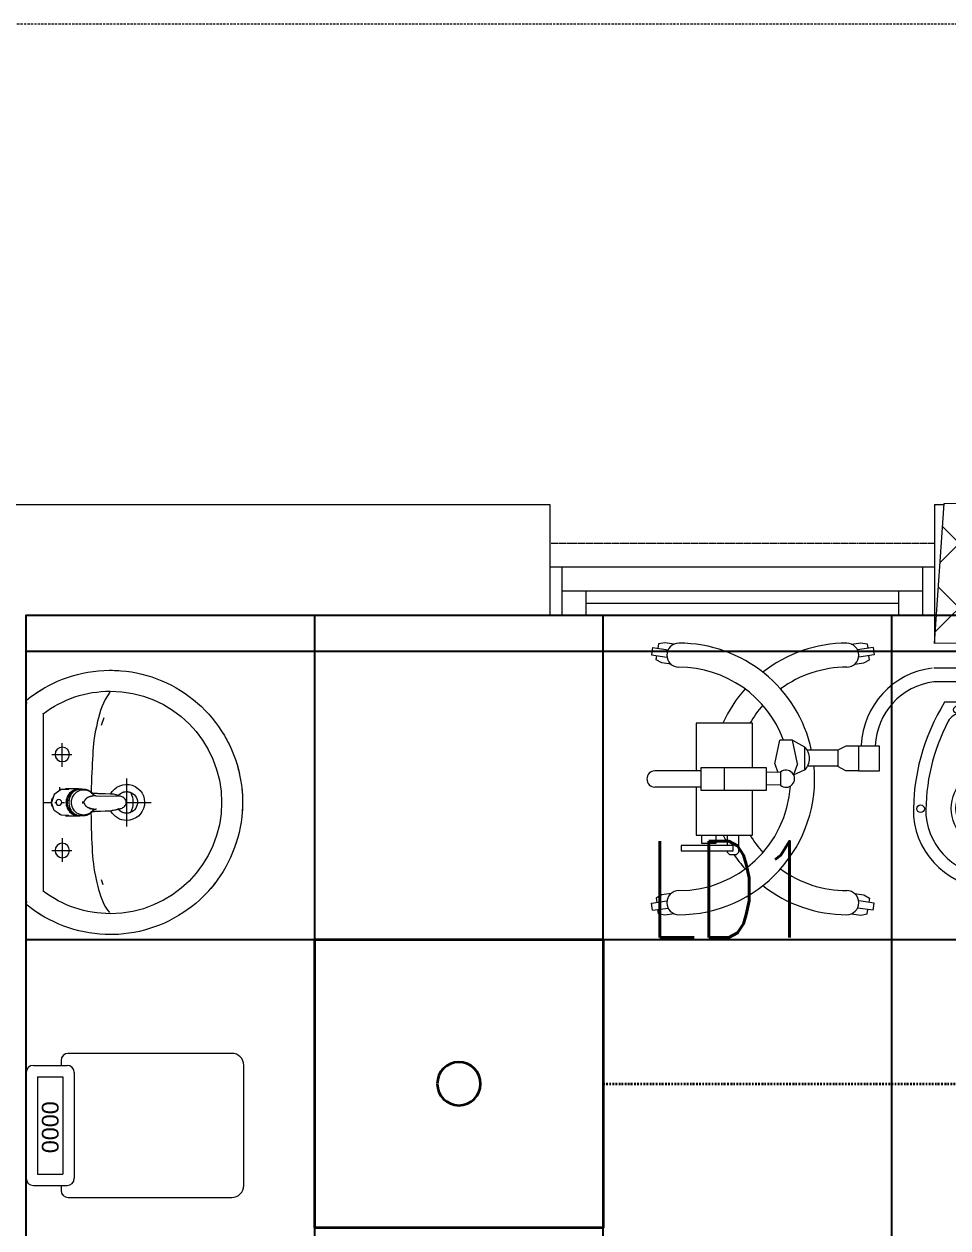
# Model space of a CAD drawing. Extents: x -12260 to 184725, y -29287 to 19916.
# Drawn here: x 39472 to 41393, y 7335 to 9840 of the extents above; entities that cross this region are included whole.
import ezdxf
from ezdxf.enums import TextEntityAlignment as Align

# ---------------------------------------------------------------- set-up
doc = ezdxf.new("R2010")
doc.units = 0
doc.header["$LTSCALE"] = 0.25
doc.linetypes.add('01-First Floor-FUR$0$HIDDEN', pattern=[9.525, 6.35, -3.175])
doc.linetypes.add('DASHDOT', pattern=[25.4, 12.7, -6.35, 0, -6.35])
for name, color, linetype, lineweight in [('01-First Floor-FUR$0$Aluminum', 251, 'Continuous', 5), ('01-First Floor-FUR$0$C-HYDR-CTCH', 251, 'Continuous', 5), ('01-First Floor-FUR$0$Hatch', 252, 'Continuous', 5), ('01-First Floor-FUR$0$LOADING', 253, 'Continuous', 5), ('01-First Floor-FUR$0$P-SANR-FIXT', 6, 'Continuous', 18), ('01-First Floor-FUR$0$P-SANR-FIXT-1', 6, 'Continuous', 13), ('01-First Floor-FUR$0$Proj', 251, 'Continuous', 5), ('01-First Floor-FUR$0$Walls', 251, 'Continuous', 5), ('E-LITE-CIRC-NUMB', 6, 'Continuous', 25), ('E-LITE-CLNG', 150, 'Continuous', 35), ('E-LITE-CLNG-CNDT', 6, 'DASHDOT', 35), ('E-LITE-CTRL', 6, 'Continuous', 25), ('E-LITE-IDEN', 6, 'Continuous', 25)]:
    doc.layers.add(name, color=color, linetype=linetype, lineweight=lineweight)
doc.layers.add('01-First Floor-FUR$0$FALSE CEILING', color=251, linetype='Continuous')
doc.styles.add('01-First Floor-FUR$0$Standard', font='arial.ttf')
doc.styles.add('DC_SIMPLEX', font='SIMPLEX.shx', dxfattribs={"width": 0.7})

# ---------------------------------------------------------------- blocks, each defined once
blk = doc.blocks.new('*U24')
blk.add_lwpolyline([(-300, 300), (-300, -300), (300, -300), (300, 300)], close=True)
blk.add_circle((0, 0), 45)
at = {"layer": 'E-LITE-CIRC-NUMB', "style": 'DC_SIMPLEX', "width": 0.7, "flags": 8}
blk.add_attdef('CIRCUIT', text='', height=200, rotation=0, dxfattribs=at).set_placement((-473.9, 300), align=Align.RIGHT)
at = {"layer": 'E-LITE-CTRL', "style": 'DC_SIMPLEX', "width": 0.7, "flags": 8}
blk.add_attdef('CONTROL', (1118.9, -935), '', height=200, rotation=360, dxfattribs=at)
at = {"layer": 'E-LITE-IDEN', "style": 'DC_SIMPLEX', "width": 0.7, "flags": 8}
blk.add_attdef('TYPE', (460.4, 457.6), '', height=200, rotation=360, dxfattribs=at)
blk = doc.blocks.new('01-First Floor-FUR$0$FP_138-161_A_00_GFL_-0_080_Einreichung_Grundrisse_100')
at = {"layer": '01-First Floor-FUR$0$P-SANR-FIXT'}
blk.add_line((-0.0044, -0.0019), (-0.0045, -0.0021), dxfattribs=at)
at = {"layer": '01-First Floor-FUR$0$P-SANR-FIXT', "flags": 128}
blk.add_lwpolyline([(-0.0057, -0.0037), (-0.0058, -0.0039), (-0.006, -0.004)], dxfattribs=at)
blk = doc.blocks.new('01-First Floor-FUR$0$FP_139-161_A_00_GFL_-0_080_Einreichung_Grundrisse_100')
at = {"layer": '01-First Floor-FUR$0$P-SANR-FIXT'}
blk.add_line((0.0045, -0.0022), (0.0044, -0.002), dxfattribs=at)
at = {"layer": '01-First Floor-FUR$0$P-SANR-FIXT', "flags": 128}
blk.add_lwpolyline([(0.006, -0.004), (0.0059, -0.0039), (0.0057, -0.0038)], dxfattribs=at)
blk = doc.blocks.new('01-First Floor-FUR$0$IS_Ceraplus_B8204_BIM_BG _1_ - B8204AA - CERAPLUS single lever basin mixer with pop-up waste-V137-161_A_00_GFL_-0_080_Einreichung_Grundrisse_100')
at = {"layer": '01-First Floor-FUR$0$P-SANR-FIXT-1'}
h = blk.add_hatch(dxfattribs=at)
h.set_pattern_fill('FP_26', color=256, style=0, pattern_type=2)
h.set_pattern_definition([(225, (0.009, 0), (0.010607, -0.010607), []), (315, (0.009, 0), (0.010607, 0.010607), [])])
h.paths.add_polyline_path([(0.0056, -0.002), (0.0058, -0.0024), (0.0058, -0.0021)])
h.paths.add_polyline_path([(0.007, -0.0039), (0.0088, -0.0045), (0.0084, -0.0043)])
at = {"layer": '01-First Floor-FUR$0$LOADING'}
for p, q in [((-0.028, 0), (-0.028, -0.0281)), ((0.028, -0.0281), (0.028, 0)), ((-0.0274, -0.0337), (-0.0271, -0.0392)), ((-0.0262, -0.0282), (-0.0263, -0.0287)), ((0.0263, -0.0287), (0.0262, -0.0282)), ((0.0262, -0.0293), (0.0263, -0.0287)), ((0.0271, -0.0392), (0.0274, -0.0337)), ((-0.0137, -0.0512), (-0.0129, -0.0517)), ((0.0124, -0.052), (0.0133, -0.0515)), ((0.014, -0.0647), (0.0133, -0.1077)), ((0.0185, -0.0618), (0.019, -0.0539)), ((0.019, -0.0539), (0.0188, -0.0561))]:
    blk.add_line(p, q, dxfattribs=at)
at = {"layer": '01-First Floor-FUR$0$LOADING', "flags": 128}
for points in [[(-0.0272, -0.0069), (-0.0266, 0.009), (-0.0165, 0.0236), (0, 0.0291)], [(0.0272, -0.0069), (0.0266, 0.009), (0.0165, 0.0236), (0, 0.0291)], [(-0.0176, -0.0568), (-0.0224, -0.0513), (-0.0254, -0.0448), (-0.0264, -0.0376), (-0.0253, -0.0305), (-0.0222, -0.024), (-0.0172, -0.0186), (-0.0109, -0.0147), (-0.0037, -0.0127), (0.0037, -0.0127), (0.0109, -0.0147), (0.0172, -0.0186), (0.0222, -0.024), (0.0253, -0.0305), (0.0264, -0.0376), (0.0254, -0.0448), (0.0224, -0.0513), (0.0176, -0.0568)], [(-0.0271, -0.0393), (-0.027, -0.0403), (-0.0269, -0.0414), (-0.0267, -0.0424), (-0.0265, -0.0434), (-0.0262, -0.0444), (-0.0259, -0.0454), (-0.0255, -0.0464), (-0.0252, -0.0474), (-0.0247, -0.0484), (-0.0243, -0.0493), (-0.0238, -0.0502), (-0.0232, -0.0511), (-0.0226, -0.052), (-0.022, -0.0529), (-0.0214, -0.0537), (-0.0207, -0.0545), (-0.0199, -0.0553), (-0.0192, -0.0561), (-0.0184, -0.0568), (-0.0176, -0.0575), (-0.0173, -0.0577)], [(0.0173, -0.0577), (0.0181, -0.057), (0.0189, -0.0563), (0.0197, -0.0556), (0.0204, -0.0548), (0.0211, -0.054), (0.0218, -0.0532), (0.0224, -0.0523), (0.023, -0.0514), (0.0236, -0.0505), (0.0241, -0.0496), (0.0246, -0.0487), (0.025, -0.0477), (0.0254, -0.0467), (0.0258, -0.0458), (0.0261, -0.0448), (0.0264, -0.0437), (0.0266, -0.0427), (0.0268, -0.0417), (0.027, -0.0407), (0.0271, -0.0396), (0.0271, -0.0393)], [(-0.019, -0.0539), (-0.0185, -0.0615), (-0.0185, -0.0618)], [(-0.0181, -0.0728), (-0.0177, -0.083), (-0.0172, -0.0938)], [(-0.0162, -0.0579), (-0.0156, -0.058), (-0.0151, -0.0581), (-0.0146, -0.0583), (-0.0142, -0.0586), (-0.0139, -0.0588), (-0.0138, -0.0591)], [(-0.0138, -0.0591), (-0.0139, -0.0612), (-0.014, -0.0633)], [(0.0138, -0.0591), (0.0139, -0.0588), (0.0142, -0.0586), (0.0146, -0.0583), (0.0151, -0.0581), (0.0156, -0.058), (0.0162, -0.0579)], [(0.014, -0.0633), (0.0139, -0.0612), (0.0138, -0.0591)], [(0.0171, -0.0578), (0.0174, -0.0575), (0.0176, -0.0568)], [(0.0172, -0.0938), (0.0177, -0.083), (0.0181, -0.0728)], [(0.0184, -0.0651), (0.0184, -0.0652), (0.0184, -0.0652), (0.0184, -0.0652), (0.0184, -0.0654), (0.0184, -0.0655)], [(-0.0129, -0.1142), (-0.0124, -0.1161), (-0.0118, -0.1179), (-0.0109, -0.1197), (-0.0098, -0.1214), (-0.0084, -0.123), (-0.0067, -0.1244), (-0.0047, -0.1255), (-0.0025, -0.1263), (0, -0.1266)], [(0, -0.1266), (0.0025, -0.1263), (0.0047, -0.1255), (0.0067, -0.1244), (0.0084, -0.123), (0.0098, -0.1214), (0.0109, -0.1197), (0.0118, -0.1179), (0.0124, -0.1161), (0.0129, -0.1142)]]:
    blk.add_lwpolyline(points, dxfattribs=at)
at = {"layer": '01-First Floor-FUR$0$LOADING'}
for centre, radius, start, end in [((0, 0.0135), 0.00603, 0, 180), ((0, 0.0135), 0.00603, 180, 0), ((-0.009, 0), 0.005, 300, 315), ((0.009, 0), 0.005, 225, 240)]:
    blk.add_arc(centre, radius, start, end, dxfattribs=at)
for centre, major_axis, start_param, end_param in [((0, -0.0281), (-0.028, 0), 4.712389, 6.47291), ((0, -0.0287), (0.0267, 0), 1.570796, 3.036556), ((0, -0.0287), (0.0263, 0), 2.625648, 2.791756), ((0, -0.0287), (-0.0263, 0), 4.712389, 5.759587), ((0, -0.0281), (0.028, 0), 6.093357, 7.853982), ((0, -0.0287), (0.0267, 0), 0.105099, 1.570796), ((0, -0.0287), (0.0262, 0), 0.523599, 1.570796), ((0, -0.0287), (0.0262, 0), 0.349919, 0.515945), ((0, -0.0321), (0.0275, 0), 3.141823, 3.202701), ((0, -0.0321), (0.0275, 0), 3.239313, 3.439417), ((0, -0.0281), (0.028, 0), 3.371221, 3.483334), ((0, -0.0287), (0.0267, 0), 6.059374, 6.108652), ((0, -0.0321), (0.0275, 0), 5.985527, 6.185455), ((0, -0.0281), (0.028, 0), 5.94107, 6.05344), ((0, -0.0321), (0.0275, 0), 6.222066, 6.282955), ((0, -0.0312), (0.0248, 0), 4.111947, 4.191073), ((0, -0.0281), (0.028, 0), 4.202431, 4.259552), ((0, -0.0287), (0.0263, 0), 4.169225, 4.2325), ((0, -0.0281), (0.028, 0), 5.172057, 5.222265)]:
    blk.add_ellipse(centre, major_axis=major_axis, ratio=0.961262, start_param=start_param, end_param=end_param, dxfattribs=at)
for points, knots in [([(-0.0215, -0.0162), (-0.0216, -0.0163), (-0.0219, -0.0167), (-0.0227, -0.0177), (-0.0238, -0.0192), (-0.0249, -0.0211), (-0.0258, -0.0231), (-0.0266, -0.0253), (-0.0273, -0.0282), (-0.0275, -0.0305), (-0.0275, -0.0321)], [0.7859035, 0.7859035, 0.7859035, 0.7859035, 0.7916667, 0.8055556, 0.8333333, 0.8611111, 0.8888889, 0.9166667, 0.9444444, 1, 1, 1, 1]), ([(0.021, -0.0157), (0.0208, -0.0154), (0.0203, -0.0149), (0.0192, -0.0139), (0.0177, -0.0127), (0.0161, -0.0117), (0.0148, -0.0109), (0.0138, -0.0104), (0.0127, -0.0099), (0.0113, -0.0093), (0.0087, -0.0084), (0.0048, -0.0075), (0, -0.0071), (-0.0048, -0.0075), (-0.0087, -0.0084), (-0.0113, -0.0093), (-0.0127, -0.0099), (-0.0138, -0.0104), (-0.0148, -0.0109), (-0.0161, -0.0117), (-0.0177, -0.0127), (-0.0191, -0.0139), (-0.0202, -0.0149), (-0.0208, -0.0154), (-0.021, -0.0157)], [0.2222222, 0.2222222, 0.2222222, 0.2222222, 0.2361111, 0.25, 0.2777778, 0.3055556, 0.3194444, 0.3333333, 0.3472222, 0.3611111, 0.3888889, 0.4444444, 0.5, 0.5555556, 0.6111111, 0.6388889, 0.6527778, 0.6666667, 0.6805556, 0.6944444, 0.7222222, 0.75, 0.7638889, 0.7777778, 0.7777778, 0.7777778, 0.7777778]), ([(0.0275, -0.0321), (0.0275, -0.0305), (0.0273, -0.0282), (0.0266, -0.0253), (0.0258, -0.0231), (0.0249, -0.0211), (0.0238, -0.0192), (0.0227, -0.0177), (0.0219, -0.0167), (0.0216, -0.0163), (0.0215, -0.0162)], [0, 0, 0, 0, 0.0555556, 0.0833333, 0.1111111, 0.1388889, 0.1666667, 0.1944444, 0.2083333, 0.2142181, 0.2142181, 0.2142181, 0.2142181]), ([(0, -0.0378), (-0.0005, -0.038), (-0.0012, -0.0384), (-0.0021, -0.0389), (-0.0028, -0.0393), (-0.0035, -0.0397), (-0.0042, -0.04), (-0.0049, -0.0405), (-0.0055, -0.0409), (-0.0061, -0.0414), (-0.0067, -0.0419), (-0.0072, -0.0424), (-0.0078, -0.0429), (-0.0083, -0.0435), (-0.0088, -0.0441), (-0.0092, -0.0446), (-0.0096, -0.0452), (-0.01, -0.0459), (-0.0103, -0.0466), (-0.0105, -0.0472), (-0.0107, -0.0477), (-0.0108, -0.0481), (-0.0109, -0.0484), (-0.0111, -0.0489), (-0.0114, -0.0497), (-0.0118, -0.0509), (-0.0122, -0.0521), (-0.0124, -0.053), (-0.0126, -0.0537), (-0.0128, -0.0544), (-0.0129, -0.0552), (-0.0131, -0.0559), (-0.0132, -0.0566), (-0.0134, -0.0572), (-0.0136, -0.0581), (-0.0137, -0.0587), (-0.0138, -0.0591)], [0, 0, 0, 0, 0.055556, 0.083333, 0.111111, 0.138889, 0.166667, 0.194444, 0.222222, 0.25, 0.277778, 0.305556, 0.333333, 0.361111, 0.388889, 0.416667, 0.444444, 0.472222, 0.5, 0.527778, 0.541667, 0.555556, 0.569444, 0.583333, 0.611111, 0.666667, 0.722222, 0.75, 0.777778, 0.805556, 0.833333, 0.861111, 0.888889, 0.916667, 0.944444, 1, 1, 1, 1]), ([(0, -0.0357), (-0.0006, -0.0357), (-0.0013, -0.0357), (-0.002, -0.0357), (-0.0022, -0.0357)], [0, 0, 0, 0, 0.1, 0.1298359, 0.1298359, 0.1298359, 0.1298359]), ([(0.0022, -0.0357), (0.002, -0.0357), (0.0013, -0.0357), (0.0006, -0.0357), (0, -0.0357)], [0.8701578, 0.8701578, 0.8701578, 0.8701578, 0.9, 1, 1, 1, 1]), ([(0.0138, -0.0591), (0.0137, -0.0587), (0.0136, -0.0581), (0.0134, -0.0572), (0.0132, -0.0566), (0.0131, -0.0559), (0.0129, -0.0552), (0.0128, -0.0544), (0.0126, -0.0537), (0.0124, -0.053), (0.0122, -0.0521), (0.0118, -0.0509), (0.0114, -0.0497), (0.0111, -0.0489), (0.0109, -0.0484), (0.0108, -0.0481), (0.0107, -0.0477), (0.0105, -0.0472), (0.0103, -0.0466), (0.01, -0.0459), (0.0096, -0.0452), (0.0092, -0.0446), (0.0088, -0.0441), (0.0083, -0.0435), (0.0078, -0.0429), (0.0072, -0.0424), (0.0067, -0.0419), (0.0061, -0.0414), (0.0055, -0.0409), (0.0049, -0.0405), (0.0042, -0.04), (0.0035, -0.0397), (0.0028, -0.0393), (0.0021, -0.0389), (0.0012, -0.0384), (0.0005, -0.038), (0, -0.0378)], [0, 0, 0, 0, 0.055556, 0.083333, 0.111111, 0.138889, 0.166667, 0.194444, 0.222222, 0.25, 0.277778, 0.333333, 0.388889, 0.416667, 0.430556, 0.444444, 0.458333, 0.472222, 0.5, 0.527778, 0.555556, 0.583333, 0.611111, 0.638889, 0.666667, 0.694444, 0.722222, 0.75, 0.777778, 0.805556, 0.833333, 0.861111, 0.888889, 0.916667, 0.944444, 1, 1, 1, 1]), ([(-0.0188, -0.0538), (-0.0188, -0.0547), (-0.0186, -0.0582), (-0.0185, -0.0619), (-0.0184, -0.0646)], [0.6724021, 0.6724021, 0.6724021, 0.6724021, 0.75, 1, 1, 1, 1]), ([(-0.0162, -0.0579), (-0.0162, -0.0578), (-0.0163, -0.0578), (-0.0165, -0.0577), (-0.0166, -0.0575), (-0.0167, -0.0574), (-0.0169, -0.0573), (-0.017, -0.0572), (-0.0172, -0.0571), (-0.0173, -0.057), (-0.0175, -0.0569), (-0.0176, -0.0568)], [0, 0, 0, 0, 0.1, 0.2, 0.3, 0.4, 0.5, 0.6, 0.7, 0.8, 1, 1, 1, 1]), ([(-0.0148, -0.0587), (-0.015, -0.0586), (-0.0159, -0.0583), (-0.0167, -0.058), (-0.0172, -0.0578)], [0.8, 0.8, 0.8, 0.8, 0.85, 1, 1, 1, 1]), ([(0.0141, -0.0613), (0.0141, -0.0611), (0.0143, -0.0608), (0.0145, -0.0604), (0.0148, -0.06), (0.0151, -0.0596), (0.0153, -0.0594), (0.0155, -0.0592), (0.0156, -0.059), (0.0158, -0.0588), (0.016, -0.0587), (0.0163, -0.0585), (0.0165, -0.0583), (0.0166, -0.0582)], [0.3333333, 0.3333333, 0.3333333, 0.3333333, 0.4166667, 0.5, 0.5833333, 0.6666667, 0.7083333, 0.75, 0.7916667, 0.8333333, 0.875, 0.9166667, 1, 1, 1, 1]), ([(0.0176, -0.0568), (0.0175, -0.0569), (0.0173, -0.057), (0.0172, -0.0571), (0.017, -0.0572), (0.0169, -0.0573), (0.0167, -0.0574), (0.0166, -0.0575), (0.0165, -0.0577), (0.0163, -0.0578), (0.0162, -0.0578), (0.0162, -0.0579)], [0, 0, 0, 0, 0.2, 0.3, 0.4, 0.5, 0.6, 0.7, 0.8, 0.9, 1, 1, 1, 1]), ([(0.0184, -0.0646), (0.0185, -0.0619), (0.0186, -0.0582), (0.0188, -0.0547), (0.0188, -0.0538)], [0, 0, 0, 0, 0.25, 0.3275586, 0.3275586, 0.3275586, 0.3275586]), ([(-0.0131, -0.1116), (-0.0132, -0.1115), (-0.0135, -0.1109), (-0.0141, -0.1099), (-0.0147, -0.1086), (-0.0153, -0.1072), (-0.0159, -0.1053), (-0.0167, -0.1021), (-0.0171, -0.0992), (-0.0171, -0.0973)], [0.4856715, 0.4856715, 0.4856715, 0.4856715, 0.5, 0.55, 0.6, 0.65, 0.7, 0.8, 1, 1, 1, 1]), ([(0.0131, -0.1116), (0.0133, -0.1113), (0.0137, -0.1106), (0.0142, -0.1096), (0.0147, -0.1084), (0.0153, -0.1072), (0.0159, -0.1053), (0.0167, -0.1021), (0.0171, -0.0992), (0.0171, -0.0973)], [-0.5143371, -0.5143371, -0.5143371, -0.5143371, -0.475, -0.4375, -0.4, -0.35, -0.3, -0.2, 0, 0, 0, 0]), ([(-0.0132, -0.1091), (-0.0132, -0.1096), (-0.0132, -0.1103), (-0.0132, -0.1111), (-0.0132, -0.1115), (-0.0132, -0.1118), (-0.0131, -0.1122), (-0.0131, -0.1125), (-0.0131, -0.1128), (-0.0131, -0.1131), (-0.013, -0.1134), (-0.013, -0.1138), (-0.0129, -0.1141), (-0.0129, -0.1142)], [0.2, 0.2, 0.2, 0.2, 0.4, 0.5, 0.55, 0.6, 0.65, 0.7, 0.75, 0.8, 0.85, 0.9, 1, 1, 1, 1]), ([(0.0129, -0.1142), (0.0129, -0.1141), (0.013, -0.1138), (0.013, -0.1134), (0.0131, -0.1131), (0.0131, -0.1128), (0.0131, -0.1125), (0.0131, -0.1122), (0.0132, -0.1118), (0.0132, -0.1115), (0.0132, -0.1111), (0.0132, -0.1103), (0.0132, -0.1096), (0.0132, -0.1091)], [0, 0, 0, 0, 0.1, 0.15, 0.2, 0.25, 0.3, 0.35, 0.4, 0.45, 0.5, 0.6, 0.8, 0.8, 0.8, 0.8])]:
    blk.add_open_spline(points, degree=3, knots=knots, dxfattribs=at)
for points in [[(-0.0184, -0.0646), (-0.0183, -0.0659), (-0.0182, -0.0684), (-0.0181, -0.0709), (-0.0181, -0.0721)], [(-0.0172, -0.0578), (-0.0171, -0.0578), (-0.0169, -0.058), (-0.0167, -0.0581), (-0.0166, -0.0582)], [(-0.0162, -0.0579), (-0.0162, -0.0579), (-0.0164, -0.0581), (-0.0165, -0.0582), (-0.0166, -0.0583), (-0.0166, -0.0582), (-0.0166, -0.0582)], [(-0.0166, -0.0582), (-0.0163, -0.0585), (-0.0156, -0.059), (-0.0148, -0.0599), (-0.0142, -0.0609), (-0.0139, -0.0617), (-0.0138, -0.0621)], [(-0.014, -0.0633), (-0.014, -0.0633), (-0.014, -0.0633), (-0.014, -0.0633)], [(-0.014, -0.0646), (-0.014, -0.0644), (-0.014, -0.064), (-0.014, -0.0635), (-0.014, -0.0633)], [(0.014, -0.0633), (0.014, -0.0633), (0.014, -0.0633), (0.014, -0.0633)], [(0.014, -0.0633), (0.014, -0.0635), (0.014, -0.064), (0.014, -0.0644), (0.014, -0.0647)], [(0.0172, -0.0578), (0.0168, -0.0579), (0.0158, -0.0583), (0.0147, -0.0587), (0.0141, -0.059)], [(0.0166, -0.0582), (0.0166, -0.0582), (0.0166, -0.0583), (0.0165, -0.0582), (0.0164, -0.0581), (0.0162, -0.0579), (0.0162, -0.0579)], [(0.0166, -0.0582), (0.0167, -0.0582), (0.0168, -0.0581), (0.0169, -0.058), (0.0169, -0.058)], [(0.0169, -0.058), (0.017, -0.0579), (0.0171, -0.0579), (0.0171, -0.0578)], [(0.0181, -0.0721), (0.0181, -0.0709), (0.0182, -0.0684), (0.0183, -0.0659), (0.0184, -0.0646)], [(-0.0172, -0.0938), (-0.0172, -0.0944), (-0.0172, -0.0956), (-0.0171, -0.0967), (-0.0171, -0.0973)], [(0.0171, -0.0973), (0.0171, -0.0967), (0.0172, -0.0956), (0.0172, -0.0944), (0.0172, -0.0938)]]:
    blk.add_open_spline(points, degree=3, dxfattribs=at)
for name in ['01-First Floor-FUR$0$FP_138-161_A_00_GFL_-0_080_Einreichung_Grundrisse_100', '01-First Floor-FUR$0$FP_139-161_A_00_GFL_-0_080_Einreichung_Grundrisse_100']:
    blk.add_blockref(name, (0, 0), dxfattribs=at)
blk = doc.blocks.new('01-First Floor-FUR$0$_100_WB_KER_REN_55x45x18 - _100_WB_KER_REN_55x45x18-V63-161_A_00_GFL_-0_080_Einreichung_Grundrisse_100')
at = {"layer": '01-First Floor-FUR$0$LOADING'}
for p, q in [((-0.2075, 0.225), (-0.2075, 0.2227)), ((0.2074, 0.225), (-0.2074, 0.225)), ((0.2075, 0.2227), (0.2075, 0.225)), ((-0.1855, 0.1899), (0.1855, 0.1899)), ((0, 0.1899), (0, 0.1724)), ((-0.1, 0.172), (-0.1, 0.1303)), ((-0.0259, 0.155), (-0.0315, 0.155)), ((0, 0.1656), (0, 0.1628)), ((0, 0.1509), (0, 0.1454)), ((0.026, 0.155), (0.0248, 0.155)), ((0.1, 0.172), (0.1, 0.1303)), ((-0.0744, 0.15), (-0.1234, 0.15)), ((0, 0.1422), (0, 0.1399)), ((0.0744, 0.15), (0.1234, 0.15)), ((-0.1763, 0.0637), (-0.1598, 0.0692)), ((0.1605, 0.0691), (0.1707, 0.0656)), ((-0.05, 0.0161), (0.05, 0.0161)), ((0, 0.0168), (0, -0.0348))]:
    blk.add_line(p, q, dxfattribs=at)
at = {"layer": '01-First Floor-FUR$0$LOADING', "flags": 128}
for points in [[(-0.2121, 0.225), (-0.219, 0.2164), (-0.2254, 0.2075), (-0.2316, 0.1983), (-0.2373, 0.189), (-0.2427, 0.1794), (-0.2476, 0.1696), (-0.2522, 0.1596), (-0.2564, 0.1494), (-0.2602, 0.1391), (-0.2635, 0.1286), (-0.2665, 0.118), (-0.269, 0.1073), (-0.271, 0.0965), (-0.2727, 0.0856), (-0.2739, 0.0747), (-0.2747, 0.0637), (-0.275, 0.0527), (-0.275, 0.05)], [(0.275, 0.05), (0.2748, 0.061), (0.2741, 0.072), (0.273, 0.0829), (0.2715, 0.0938), (0.2695, 0.1046), (0.2671, 0.1154), (0.2643, 0.126), (0.261, 0.1365), (0.2574, 0.1469), (0.2533, 0.1571), (0.2488, 0.1671), (0.2439, 0.177), (0.2387, 0.1866), (0.233, 0.1961), (0.227, 0.2053), (0.2206, 0.2142), (0.2138, 0.2229), (0.2121, 0.225)], [(-0.275, 0.05), (-0.2748, 0.039), (-0.2741, 0.028), (-0.273, 0.0171), (-0.2715, 0.0062), (-0.2695, -0.0046), (-0.2671, -0.0154), (-0.2643, -0.026), (-0.261, -0.0365), (-0.2574, -0.0469), (-0.2533, -0.0571), (-0.2488, -0.0671), (-0.2439, -0.077), (-0.2387, -0.0866), (-0.233, -0.0961), (-0.227, -0.1053), (-0.2206, -0.1142), (-0.2138, -0.1229), (-0.2067, -0.1313), (-0.1993, -0.1395), (-0.1916, -0.1473), (-0.1836, -0.1548), (-0.1752, -0.162), (-0.1666, -0.1688), (-0.1577, -0.1753), (-0.1486, -0.1814), (-0.1392, -0.1872), (-0.1296, -0.1925), (-0.1198, -0.1975), (-0.1098, -0.2021), (-0.0996, -0.2063), (-0.0893, -0.2101), (-0.0788, -0.2135), (-0.0682, -0.2164), (-0.0575, -0.2189), (-0.0467, -0.221), (-0.0359, -0.2227), (-0.0249, -0.2239), (-0.014, -0.2246), (-0.003, -0.225), (0.008, -0.2249), (0.019, -0.2243), (0.03, -0.2234), (0.0409, -0.2219), (0.0517, -0.2201), (0.0625, -0.2178), (0.0731, -0.2151), (0.0837, -0.212), (0.0941, -0.2084), (0.1043, -0.2044), (0.1144, -0.2001), (0.1243, -0.1953), (0.1341, -0.1901), (0.1436, -0.1846), (0.1528, -0.1786), (0.1618, -0.1723), (0.1706, -0.1657), (0.1791, -0.1587), (0.1873, -0.1514), (0.1952, -0.1437), (0.2028, -0.1358), (0.21, -0.1275), (0.217, -0.119), (0.2236, -0.1101), (0.2298, -0.1011), (0.2356, -0.0918), (0.2411, -0.0822), (0.2462, -0.0725), (0.2509, -0.0625), (0.2552, -0.0524), (0.2591, -0.0421), (0.2626, -0.0317), (0.2656, -0.0211), (0.2683, -0.0104), (0.2705, 0.0003), (0.2722, 0.0112), (0.2736, 0.0221), (0.2745, 0.0331), (0.2749, 0.0441), (0.275, 0.05)]]:
    blk.add_lwpolyline(points, dxfattribs=at)
at = {"layer": '01-First Floor-FUR$0$LOADING'}
for centre in [(-0.1, 0.15), (0.1, 0.15)]:
    blk.add_circle(centre, 0.015, dxfattribs=at)
for centre, radius, start, end in [((0, 0.05), 0.275, 145.9324, 150.3591), ((0, 0.05), 0.275, 140.4788, 141.2381), ((0, 0.05), 0.275, 38.7619, 39.5212), ((0, 0.05), 0.275, 29.6409, 34.0676), ((0, 0.05), 0.2315, 142.8209, 180), ((0, 0.05), 0.2315, 0, 37.1791), ((0, 0.155), 0.0175, 54.0899, 125.9101), ((0, 0.155), 0.0175, 68.869, 83.8798), ((0, 0.155), 0.0175, 251.9463, 258.2346), ((0, 0.05), 0.275, 180, 183.6225), ((0, 0.05), 0.2315, 180, 0), ((0, 0.0161), 0.0375, 117.1305, 0), ((0, 0.0161), 0.0225, 129.5025, 0), ((0, 0.0161), 0.0225, 138.0808, 143.3939), ((0, 0.0161), 0.0225, 0, 51.4286), ((0, 0.0161), 0.0225, 36.616, 41.9265), ((0, 0.0161), 0.0375, 0, 61.4146), ((0, 0.0161), 0.0225, 180, 193.3417), ((0, 0.0161), 0.0225, 197.0466, 201.508), ((0, 0.0161), 0.0225, 156.725, 162.0134), ((0, 0.05), 0.047, 243.4433, 296.5567), ((0, 0.0161), 0.0225, 17.9887, 23.276), ((0, 0.0161), 0.0225, 338.492, 342.9534), ((0, 0.0161), 0.0225, 346.6583, 0), ((0, 0.05), 0.275, 307.6689, 312), ((0, 0.05), 0.275, 240, 245.6589), ((0, 0.05), 0.275, 252, 257.5535), ((0, 0.05), 0.275, 264, 276), ((0, 0.05), 0.275, 282.9241, 288)]:
    blk.add_arc(centre, radius, start, end, dxfattribs=at)
for points, knots in [([(-0.2074, 0.225), (-0.2078, 0.225), (-0.2086, 0.225), (-0.2095, 0.225), (-0.2102, 0.225), (-0.2106, 0.225), (-0.2109, 0.225), (-0.2111, 0.225), (-0.2114, 0.225), (-0.2116, 0.225), (-0.2118, 0.225), (-0.2119, 0.225), (-0.2119, 0.225)], [-1, -1, -1, -1, -0.8333333, -0.6666667, -0.5833333, -0.5, -0.4583333, -0.4166667, -0.3333333, -0.2916667, -0.25, -0.1666667, -0.1666667, -0.1666667, -0.1666667]), ([(0.2119, 0.225), (0.2119, 0.225), (0.2118, 0.225), (0.2116, 0.225), (0.2114, 0.225), (0.2111, 0.225), (0.2109, 0.225), (0.2106, 0.225), (0.2102, 0.225), (0.2095, 0.225), (0.2086, 0.225), (0.2078, 0.225), (0.2074, 0.225)], [-0.8333333, -0.8333333, -0.8333333, -0.8333333, -0.75, -0.7083333, -0.6666667, -0.5833333, -0.5416667, -0.5, -0.4166667, -0.3333333, -0.1666667, 0, 0, 0, 0]), ([(-0.0037, 0.1721), (-0.0046, 0.1719), (-0.0064, 0.1714), (-0.0081, 0.1705), (-0.009, 0.17)], [0.5653198, 0.5653198, 0.5653198, 0.5653198, 0.6111111, 0.6666667, 0.6666667, 0.6666667, 0.6666667]), ([(0.009, 0.17), (0.0086, 0.1703), (0.0077, 0.1708), (0.0059, 0.1715), (0.0046, 0.1719), (0.0037, 0.1721)], [0.3333333, 0.3333333, 0.3333333, 0.3333333, 0.3611111, 0.3888889, 0.4346482, 0.4346482, 0.4346482, 0.4346482]), ([(-0.2294, 0.0509), (-0.2103, 0.066), (-0.1431, 0.0839), (-0.1084, 0.0863), (-0.0496, 0.0893), (-0.0206, 0.0899)], [0.0392191, 0.0392191, 0.0392191, 0.0392191, 0.1715289, 0.4228457, 0.6475389, 0.6475389, 0.6475389, 0.6475389]), ([(0.0209, 0.0903), (0.0512, 0.0901), (0.1113, 0.0879), (0.1514, 0.0828), (0.2115, 0.0665), (0.2292, 0.052)], [0.7533082, 0.7533082, 0.7533082, 0.7533082, 0.9865548, 1.235629, 1.3638988, 1.3638988, 1.3638988, 1.3638988]), ([(-0.0141, 0.0337), (-0.0162, 0.0319), (-0.0207, 0.0267), (-0.0225, 0.02), (-0.0225, 0.0161)], [0.7144203, 0.7144203, 0.7144203, 0.7144203, 0.8333333, 1, 1, 1, 1]), ([(0.0225, 0.0161), (0.0225, 0.0187), (0.0216, 0.0239), (0.0182, 0.0298), (0.0152, 0.0327), (0.0141, 0.0337)], [0, 0, 0, 0, 0.1111111, 0.2222222, 0.285568, 0.285568, 0.285568, 0.285568])]:
    blk.add_open_spline(points, degree=3, knots=knots, dxfattribs=at)
for points in [[(-0.2075, 0.2227), (-0.2075, 0.2231), (-0.2075, 0.2235), (-0.2075, 0.2239)], [(0.2075, 0.2239), (0.2075, 0.2235), (0.2075, 0.2231), (0.2075, 0.2227)], [(-0.1852, 0.1899), (-0.1853, 0.1899), (-0.1854, 0.1899), (-0.1855, 0.1899)], [(0.1855, 0.1899), (0.1854, 0.1899), (0.1853, 0.1899), (0.1852, 0.1899)], [(-0.0009, 0.1725), (-0.0013, 0.1725), (-0.0018, 0.1724), (-0.0022, 0.1724)], [(0.0022, 0.1724), (0.0018, 0.1724), (0.0013, 0.1725), (0.0009, 0.1725)], [(-0.0225, 0.0161), (-0.0225, 0.0147), (-0.0222, 0.012), (-0.0215, 0.0093), (-0.021, 0.008)], [(0.021, 0.008), (0.0215, 0.0093), (0.0222, 0.012), (0.0225, 0.0147), (0.0225, 0.0161)]]:
    blk.add_open_spline(points, degree=3, dxfattribs=at)
at = {"layer": '01-First Floor-FUR$0$LOADING', "xscale": -1, "rotation": 5.088887490341627e-12}
blk.add_blockref('01-First Floor-FUR$0$IS_Ceraplus_B8204_BIM_BG _1_ - B8204AA - CERAPLUS single lever basin mixer with pop-up waste-V137-161_A_00_GFL_-0_080_Einreichung_Grundrisse_100', (0, 0.1434), dxfattribs=at)
blk = doc.blocks.new('01-First Floor-FUR$0$HF13461A-P')
at = {"layer": '01-First Floor-FUR$0$LOADING'}
for p, q in [((0.0229, 0.4353), (0.0229, 0.3653)), ((0.2579, 0.4503), (0.0379, 0.4503)), ((0.2493, 0.4266), (0.0466, 0.4266)), ((0.0466, 0.4266), (0.0466, 0.3739)), ((0.2493, 0.4266), (0.2493, 0.3739)), ((0.2729, 0.4353), (0.2729, 0.3653)), ((0.0229, 0.3778), (0.0129, 0.3778)), ((0.2829, 0.3778), (0.2729, 0.3778)), ((-0.0021, 0.3628), (-0.0021, 0.0228)), ((0.2493, 0.3739), (0.0466, 0.3739)), ((0.2979, 0.0228), (0.2979, 0.3628)), ((0.2579, 0.3503), (0.0379, 0.3503)), ((0.0229, -0.0022), (0.2729, -0.0022))]:
    blk.add_line(p, q, dxfattribs=at)
for centre, radius, start, end in [((0.0379, 0.4353), 0.015, 90, 180), ((0.2579, 0.4353), 0.015, 0, 90), ((0.0129, 0.3628), 0.015, 90, 180), ((0.2829, 0.3628), 0.015, 0, 90), ((0.0379, 0.3653), 0.015, 180, 270), ((0.2579, 0.3653), 0.015, 270, 0), ((0.0229, 0.0228), 0.025, 180, 270), ((0.2729, 0.0228), 0.025, 270, 0)]:
    blk.add_arc(centre, radius, start, end, dxfattribs=at)
at = {"layer": '01-First Floor-FUR$0$LOADING', "style": '01-First Floor-FUR$0$Standard'}
blk.add_text('0000', height=0.03477, dxfattribs=at).set_placement((0.0901, 0.3829))
blk = doc.blocks.new('01-First Floor-FUR$0$mobile light')
at = {"layer": '01-First Floor-FUR$0$LOADING'}
for p, q in [((1882.58, -498.29), (1882.35, -499.8)), ((1882.58, -498.29), (1885.78, -498.78)), ((1883.78, -497.56), (1883.65, -498.45)), ((1885.1, -497.29), (1883.78, -497.56)), ((1887.04, -497.59), (1885.1, -497.29)), ((1923.94, -497.59), (1925.88, -497.29)), ((1928.41, -498.29), (1925.2, -498.78)), ((1925.88, -497.29), (1927.2, -497.56)), ((1927.2, -497.56), (1927.33, -498.45)), ((1928.41, -498.29), (1928.63, -499.8)), ((1882.35, -499.8), (1885.55, -500.28)), ((1883.28, -500.85), (1883.42, -499.96)), ((1884.47, -501.5), (1883.28, -500.85)), ((1928.63, -499.8), (1925.43, -500.28)), ((1926.52, -501.5), (1927.7, -500.85)), ((1927.7, -500.85), (1927.56, -499.96)), ((1886.4, -501.79), (1884.47, -501.5)), ((1924.58, -501.79), (1926.52, -501.5)), ((1947.59, -502.62), (1941.09, -502.62)), ((1948.76, -501.94), (1947.59, -502.62)), ((1947.59, -502.62), (1947.59, -505.45)), ((1948.15, -506.5), (1952.41, -502.55)), ((1953.47, -501.94), (1948.76, -501.94)), ((1958.23, -506.5), (1953.47, -501.94)), ((1947.59, -505.45), (1941.09, -505.45)), ((1947.59, -505.45), (1948.15, -506.5)), ((1946.6, -512.08), (1948.15, -506.5)), ((1958.23, -506.5), (1948.15, -506.5)), ((1959.78, -512.08), (1958.23, -506.5)), ((1963.08, -509.67), (1943.3, -509.67)), ((1959.78, -512.08), (1946.6, -512.08)), ((1908.01, -522.53), (1909, -517.55)), ((1911.69, -517.55), (1909, -517.55)), ((1912.69, -522.53), (1911.69, -517.55)), ((1911.69, -517.55), (1914.17, -518.99)), ((1914.17, -518.99), (1914.17, -523.77)), ((1921.08, -519.69), (1914.74, -519.69)), ((1922.73, -518.8), (1921.08, -519.69)), ((1921.08, -519.69), (1921.08, -523.01)), ((1921.08, -519.69), (1921.08, -523.01)), ((1925.38, -518.8), (1922.73, -518.8)), ((1892.68, -528.06), (1892.68, -523.24)), ((1892.68, -523.24), (1906.16, -523.24)), ((1897.5, -528.06), (1897.5, -523.24)), ((1906.16, -523.24), (1906.16, -528.06)), ((1908.01, -522.53), (1908.62, -524.28)), ((1912.69, -522.53), (1911.9, -524.78)), ((1921.08, -523.01), (1914.77, -523.01)), ((1922.73, -523.93), (1921.08, -523.04)), ((1892.68, -523.97), (1883.05, -523.97)), ((1909.15, -524.25), (1906.16, -524.32)), ((1909.15, -524.25), (1909.15, -526.94)), ((1911.9, -524.78), (1914.17, -523.77)), ((1925.38, -523.93), (1922.73, -523.93)), ((1892.68, -527.34), (1883.05, -527.34)), ((1906.16, -528.06), (1892.68, -528.06)), ((1909.15, -526.94), (1906.16, -526.87)), ((1882.35, -551.47), (1885.55, -550.99)), ((1884.47, -549.77), (1883.28, -550.42)), ((1883.28, -550.42), (1883.42, -551.31)), ((1886.4, -549.48), (1884.47, -549.77)), ((1924.58, -549.48), (1926.52, -549.77)), ((1928.63, -551.47), (1925.43, -550.99)), ((1926.52, -549.77), (1927.7, -550.42)), ((1927.7, -550.42), (1927.56, -551.31)), ((1882.58, -552.98), (1882.35, -551.47)), ((1882.58, -552.98), (1885.78, -552.5)), ((1883.78, -553.71), (1883.65, -552.82)), ((1928.41, -552.98), (1925.2, -552.5)), ((1927.2, -553.71), (1927.33, -552.82)), ((1928.41, -552.98), (1928.63, -551.47)), ((1885.1, -553.98), (1883.78, -553.71)), ((1887.04, -553.69), (1885.1, -553.98)), ((1923.94, -553.69), (1925.88, -553.98)), ((1925.88, -553.98), (1927.2, -553.71))]:
    blk.add_line(p, q, dxfattribs=at)
for points in [[(1903.33, -523.24), (1903.33, -514.02), (1891.61, -514.02), (1891.61, -523.97)], [(1954.27, -524.55), (1954.27, -528.82), (1952.05, -528.82), (1952.05, -524.5)], [(1891.61, -527.34), (1891.61, -537.34), (1903.33, -537.34), (1903.33, -528.06)], [(1892.74, -537.34), (1892.74, -539.04), (1895.76, -539.04), (1895.76, -537.34)], [(1898.05, -537.34), (1898.05, -539.5)], [(1898.05, -540.63), (1898.05, -540.87), (1898.53, -541.35), (1900.02, -541.35), (1900.5, -540.87), (1900.5, -537.34)]]:
    blk.add_lwpolyline(points, dxfattribs=at)
for points in [[(1929.78, -518.8), (1925.38, -518.8), (1925.38, -523.93), (1929.78, -523.93)], [(1899.3, -539.5), (1888.5, -539.5), (1888.5, -540.63), (1899.3, -540.63)]]:
    blk.add_lwpolyline(points, close=True, dxfattribs=at)
for centre, radius in [((1945.96, -511.25), 0.793), ((1960.42, -511.25), 0.793), ((1953.01, -531.79), 8.32), ((1953.01, -531.79), 7.35), ((1938.31, -531.85), 0.793), ((1968.07, -531.85), 0.793), ((1953.19, -546.77), 0.793)]:
    blk.add_circle(centre, radius, dxfattribs=at)
for centre, radius, start, end in [((1888.02, -499.89), 2.5, 90, 270), ((1888.02, -525.64), 28.25, 12.1463, 90), ((1922.96, -525.64), 28.25, 90, 128.2073), ((1922.96, -499.89), 2.5, 270, 90), ((1888.02, -525.64), 23.25, 20.3387, 90), ((1922.96, -525.64), 23.25, 90, 126.3743), ((1942.82, -519.31), 16.86, 97.1293, 177.6115), ((1942.82, -519.31), 13.97, 97.1293, 177.6115), ((1922.96, -525.64), 28.25, 138.4974, 155.7305), ((1922.96, -525.64), 23.25, 138.7224, 150.0382), ((1980.13, -532.49), 43.32, 148.2167, 181.2501), ((1926.25, -532.49), 43.32, 358.7499, 31.7833), ((1946.6, -514.96), 2.89, 90, 152.4092), ((1959.78, -514.96), 2.89, 27.5908, 90), ((1980.13, -532.49), 40.72, 152.4092, 181.2501), ((1926.25, -532.49), 40.72, 358.7499, 27.5908), ((1911.94, -521.38), 3.27, 313.0112, 46.9888), ((1888.02, -525.64), 28.25, 270, 5.3386), ((1883.05, -525.65), 1.68, 90, 270), ((1910.32, -525.6), 1.78, 229.0673, 130.9327), ((1888.02, -525.64), 23.25, 270, 356.3184), ((1953.19, -531.93), 16.44, 185.2361, 354.7639), ((1953.19, -531.93), 13.84, 185.2361, 354.7639), ((1922.96, -525.64), 28.25, 204.483, 208.105), ((1922.96, -525.64), 23.25, 210.2349, 221.2776), ((1922.96, -525.64), 28.25, 213.7985, 221.5026), ((1922.96, -525.64), 23.25, 233.6257, 270), ((1922.96, -525.64), 28.25, 231.7927, 270), ((1888.02, -551.39), 2.5, 90, 270), ((1922.96, -551.39), 2.5, 270, 90)]:
    blk.add_arc(centre, radius, start, end, dxfattribs=at)
blk = doc.blocks.new('01-First Floor-FUR')
at = {"layer": '01-First Floor-FUR$0$Hatch'}
h = blk.add_hatch(dxfattribs=at)
h.set_pattern_fill('ANSI37', color=256, scale=30)
h.set_pattern_definition([(45, (-1823.345, -13062.25), (-67.35192, 67.35192), []), (135, (-1823.345, -13062.25), (-67.35192, -67.35192), [])])
h.paths.add_polyline_path([(49129.3, 8855.6), (48525.4, 8847.5), (48529.3, 8559.1), (49133.2, 8567.2)])
h.paths.add_polyline_path([(41968.6, 8847.9), (41385, 8842.5), (41365.1, 8551.1), (41948.6, 8556.5)])
h.paths.add_polyline_path([(27591.6, 8840.5), (26992.5, 8836.4), (26986.8, 8543.4), (27585.9, 8547.5)])
h.paths.add_polyline_path([(34776.8, 8842.7), (34175.6, 8835.2), (34167.4, 8549.5), (34768.6, 8557)])
h.paths.add_polyline_path([(20372.4, 8849.8), (19765.9, 8827.9), (19780.4, 8535.4), (20386.9, 8557.2)])
h.paths.add_polyline_path([(13635.8, 8839.4), (12413.8, 8863.3), (12407.4, 8567.2), (13629.3, 8543.3)])
h.paths.add_polyline_path([(13649.8, 1639.3), (12434.8, 1623.6), (12421.4, 1331.2), (13636.4, 1346.9)])
h.paths.add_polyline_path([(13623.8, -5553.9), (12420.7, -5569.8), (12415, -5862.9), (13618.1, -5846.9)])
h.paths.add_polyline_path([(13642.3, -12752.6), (12445.6, -12764), (12448.4, -13058.5), (13645.1, -13047)])
h.paths.add_polyline_path([(6007.3, -12750.5), (5403.7, -12754.2), (5414.4, -13039.6), (6017.9, -13035.9)])
h.paths.add_polyline_path([(5991.8, -5552.5), (5395, -5550.9), (5394.9, -5852.1), (5991.7, -5853.6)])
h.paths.add_polyline_path([(6001.7, 1637.1), (5382.4, 1638.3), (5371.8, 1335.4), (5991.1, 1334.1)])
h.paths.add_polyline_path([(5978.4, 8816.5), (5377.7, 8830.9), (5374.1, 8541.3), (5974.8, 8526.8)])
h.paths.add_polyline_path([(-1220.7, 8814.6), (-1823.3, 8837.3), (-1821.5, 8549), (-1218.8, 8526.3)])
h.paths.add_polyline_path([(-1213, -5563.7), (-1815, -5570.7), (-1811.6, -5862.3), (-1209.6, -5855.3)])
h.paths.add_polyline_path([(-1195.5, -12758.3), (-1793.9, -12759.3), (-1789, -13060), (-1190.6, -13059)])
h.paths.add_polyline_path([(20391.2, -12745), (19785.5, -12758), (19791.3, -13059.2), (20396.9, -13046.2)])
h.paths.add_polyline_path([(20384.7, -5552.6), (19790.3, -5570.1), (19792.4, -5866.7), (20386.8, -5849.1)])
h.paths.add_polyline_path([(20376, 1655.5), (19777, 1647.8), (19781.1, 1347.6), (20380, 1355.3)])
h.paths.add_polyline_path([(27576.3, 1640.2), (26974.4, 1644.9), (26978.6, 1352.8), (27580.6, 1348.1)])
h.paths.add_polyline_path([(27580.1, -5542.5), (26976.2, -5560), (26989.7, -5860.1), (27589.8, -5839.1)])
h.paths.add_polyline_path([(27596.2, -12758.5), (26992.3, -12751.9), (26990, -13037.6), (27593.8, -13044.2)])
h.paths.add_polyline_path([(34794.7, -12748), (34197.4, -12762.6), (34206.4, -13062.3), (34803.7, -13047.7)])
h.paths.add_polyline_path([(34787.4, -5559.7), (34186.1, -5557.7), (34187.2, -5855), (34788.5, -5856.9)])
h.paths.add_polyline_path([(34750.9, 1644.2), (34170.1, 1648.9), (34189.8, 1359), (34770.6, 1354.3)])
h.paths.add_polyline_path([(41954.3, 1643.4), (41356.7, 1657.2), (41358.7, 1365.3), (41956.3, 1351.5)])
h.paths.add_polyline_path([(41955.3, -5555.1), (41386.9, -5562.7), (41388.7, -5856.9), (41957.1, -5849.3)])
h.paths.add_polyline_path([(41992.3, -12752.3), (41387.1, -12754.9), (41388.4, -13059.5), (41993.7, -13056.8)])
h.paths.add_polyline_path([(49166.6, -12752.8), (48578.6, -12736.7), (48565.4, -13043.9), (49153.3, -13060)])
h.paths.add_polyline_path([(49150.8, -5553.4), (48547.6, -5552.3), (48545.6, -5848.8), (49148.8, -5849.9)])
at = {"layer": '01-First Floor-FUR$0$Aluminum'}
for p, q in [((41365.1, 8710, 0), (40565.1, 8710, 0)), ((40590.1, 8710, 0), (40590.1, 8610, 0)), ((41340.1, 8710, 0), (41340.1, 8610, 0)), ((41340.1, 8660, 0), (40590.1, 8660, 0)), ((40640.1, 8660, 0), (40640.1, 8610, 0)), ((41290.1, 8660, 0), (41290.1, 8610, 0)), ((40640.1, 8635, 0), (41290.1, 8635, 0)), ((41365.1, 8610, 0), (40565.1, 8610, 0))]:
    blk.add_line(p, q, dxfattribs=at)
at = {"layer": '01-First Floor-FUR$0$C-HYDR-CTCH', "elevation": 0, "flags": 128}
blk.add_lwpolyline([(41948.6, 8556.5), (41365.1, 8551.1), (41385, 8842.5), (41968.6, 8847.9), (41948.6, 8556.5)], dxfattribs=at)
at = {"layer": '01-First Floor-FUR$0$FALSE CEILING', "linetype": 'Continuous'}
for p, q in [((40076, 5535), (40076, 8610)), ((40676, 5535), (40676, 8610)), ((41276, 5535), (41276, 8610)), ((39476, 8535), (43476, 8535)), ((39476, 7935), (43476, 7935))]:
    blk.add_line(p, q, dxfattribs=at)
at = {"layer": '01-First Floor-FUR$0$FALSE CEILING'}
blk.add_lwpolyline([(43476, 5535), (39476, 5535), (39476, 8610), (43476, 8610)], close=True, dxfattribs=at)
at = {"layer": '01-First Floor-FUR$0$Proj', "linetype": '01-First Floor-FUR$0$HIDDEN'}
blk.add_line((40565.1, 8760, 0), (41365.1, 8760, 0), dxfattribs=at)
at = {"layer": '01-First Floor-FUR$0$Proj', "linetype": '01-First Floor-FUR$0$HIDDEN', "ltscale": 3}
blk.add_lwpolyline([(48606, 9840), (-2814, 9840), (-2814, -14060), (48606, -14060)], dxfattribs=at)
blk.add_lwpolyline([(48606, 9840), (-2814, 9840), (-2814, -14060), (48606, -14060)], dxfattribs=at)
at = {"layer": '01-First Floor-FUR$0$Walls'}
for p, q in [((38982.5, 8840), (40565.1, 8840, 0)), ((40565.1, 8840, 0), (40565.1, 8610, 0)), ((41365.1, 8840, 0), (41365.1, 8610, 0)), ((41365.1, 8840, 0), (41384.9, 8840, 0)), ((39476, 8610), (40565.1, 8610, 0)), ((39476, 8610), (39476, 5535)), ((41365.1, 8610, 0), (41369.1, 8610, 0)), ((41365.1, 8610, 0), (41365.1, 8551.1, 0))]:
    blk.add_line(p, q, dxfattribs=at)
at = {"layer": '01-First Floor-FUR$0$LOADING', "xscale": 10, "yscale": 10, "zscale": 10}
blk.add_blockref('01-First Floor-FUR$0$mobile light', (21953.1, 13525.7, -0.1), dxfattribs=at)
at = {"layer": '01-First Floor-FUR$0$LOADING', "xscale": -1000, "yscale": 1000, "zscale": 1000, "rotation": 90}
blk.add_blockref('01-First Floor-FUR$0$_100_WB_KER_REN_55x45x18 - _100_WB_KER_REN_55x45x18-V63-161_A_00_GFL_-0_080_Einreichung_Grundrisse_100', (39701, 8220.4, -0.1), dxfattribs=at)
at = {"layer": '01-First Floor-FUR$0$LOADING', "lineweight": 0, "xscale": 1000, "yscale": 1000, "zscale": 1000, "rotation": 90.00000000000001}
blk.add_blockref('01-First Floor-FUR$0$HF13461A-P', (39926.3, 7400.4, -0.1), dxfattribs=at)

msp = doc.modelspace()

# ---------------------------------------------------------------- linework, layer by layer
at = {"layer": 'E-LITE-CLNG-CNDT'}
msp.add_lwpolyline([(40676, 7635.1), (42476, 7635.1)], dxfattribs=at)

# ---------------------------------------------------------------- block references
at = {"layer": 'E-LITE-CLNG'}
ref = msp.add_blockref('*U24', (40376, 7635.1), dxfattribs=dict(at, xscale=-1))
ref.add_attrib('TYPE', 'LD1', (40769.5, 7939.5), dxfattribs={"layer": 'E-LITE-IDEN', "height": 200, "rotation": 0, "style": 'DC_SIMPLEX', "width": 0.7, "flags": 8})
at = {"layer": 'E-LITE-CLNG-CNDT'}
msp.add_blockref('01-First Floor-FUR', (0, 0), dxfattribs=at)

doc.saveas('drawing.dxf')
